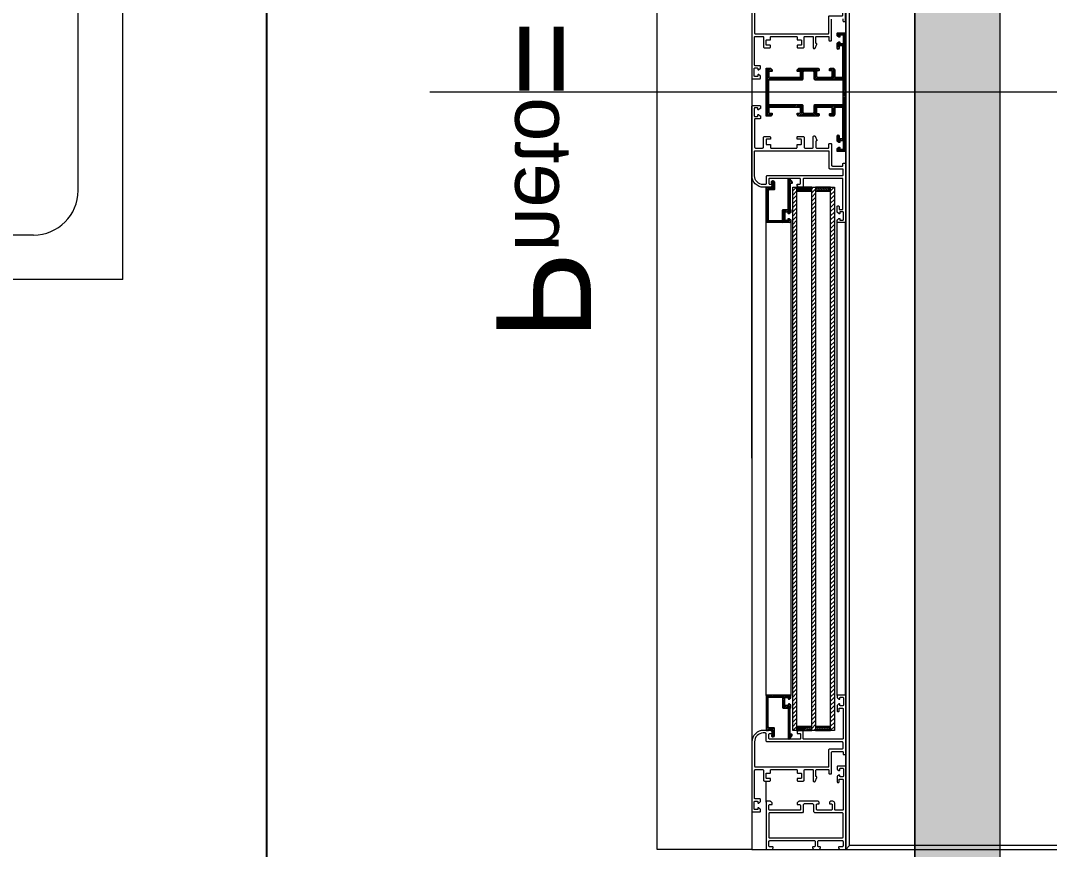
# Model space of a CAD drawing. Header units: centimetres. Extents: x 111832 to 117233, y -55119 to -48329.
# Drawn here: x 115859.9 to 115968.6, y -53062.4 to -52974.8 of the extents above; entities that cross this region are included whole.
import ezdxf

# ---------------------------------------------------------------- set-up
doc = ezdxf.new("R2010")
doc.units = ezdxf.units.CM
doc.header["$LTSCALE"] = 50
doc.header["$MEASUREMENT"] = 0
doc.layers.get('0').update_dxf_attribs({"color": 8})
for name, color, linetype, lineweight in [('CONSOLE ISOL.', 214, 'Continuous', 15), ('ISOLATION', 252, 'Continuous', 0), ('mobilimi', 8, 'Continuous', 9), ('WINDOWS', 21, 'Continuous', 5)]:
    doc.layers.add(name, color=color, linetype=linetype, lineweight=lineweight)
doc.layers.add('COTE 50ème', color=1, linetype='Continuous')
doc.styles.add('GENERATED_STYLE_1', font='arial.ttf')
doc.styles.add('RS_TXT_50', font='arial.ttf', dxfattribs={"height": 12.5})
doc.dimstyles.new('RS_50CM_LINEAIRE', dxfattribs={"dimscale": 5, "dimtxt": 12.5, "dimasz": 1.5, "dimexe": 1, "dimexo": 2.5, "dimgap": 1, "dimtad": 1, "dimdec": 1, "dimrnd": 0.5, "dimdsep": 46, "dimtxsty": 'RS_TXT_50', "dimblk1": 'ARCHTICK', "dimblk2": 'ARCHTICK', "dimsah": 1, "dimcen": 2.5, "dimdle": 1, "dimclrt": 4, "dimadec": 0, "dimazin": 2, "dimtfac": 1, "dimtdec": 1, "dimtix": 1, "dimtmove": 2, "dimatfit": 3, "dimfxl": 1, "dimtolj": 1, "dimtzin": 0, "dimarcsym": 0})
pattern_1 = [(135, (-46708.70849, -43842.58123), (-0.08838834765, -0.08838834765), [])]

# ---------------------------------------------------------------- blocks, each defined once
blk = doc.blocks.new('DRITARE POS 3')
at = {"layer": 'WINDOWS'}
h = blk.add_hatch(dxfattribs=at)
h.set_pattern_fill('ANSI31', color=256, angle=450)
h.set_pattern_definition(pattern_1)
h.paths.add_polyline_path([(-9.61, -75.28, -0.414214), (-9.56, -75.22), (-9.26, -75.22, -0.414214), (-9.2, -75.28), (-9.2, -75.49, 1), (-9, -75.49), (-9, -74.96, 0.250765), (-9.02, -74.91), (-9.19, -74.8, 0.599022), (-9.28, -74.85), (-9.28, -74.92, -0.414214), (-9.33, -74.98), (-9.59, -74.98, -0.414214), (-9.65, -74.92), (-9.65, -74.14, -0.414214), (-9.59, -74.08), (-9.33, -74.08, -0.414214), (-9.28, -74.14), (-9.28, -74.25, 0.599022), (-9.19, -74.3), (-9.02, -74.18, 0.250765), (-9, -74.14), (-9, -73.9, 0.414214), (-9.05, -73.84), (-9.84, -73.84, 0.414214), (-9.89, -73.9), (-9.89, -80.11), (-9.89, -86.33, 0.414214), (-9.84, -86.38), (-9.05, -86.38, 0.414214), (-9, -86.33), (-9, -86.08, 0.250765), (-9.02, -86.04), (-9.19, -85.93, 0.599022), (-9.28, -85.97), (-9.28, -86.08, -0.414214), (-9.33, -86.14), (-9.59, -86.14, -0.414214), (-9.65, -86.08), (-9.65, -85.3, -0.414214), (-9.59, -85.24), (-9.33, -85.24, -0.414214), (-9.28, -85.3), (-9.28, -85.38, 0.599022), (-9.19, -85.42), (-9.02, -85.31, 0.250765), (-9, -85.26), (-9, -84.73, 1), (-9.2, -84.73), (-9.2, -84.95, -0.414214), (-9.26, -85), (-9.56, -85, -0.414214), (-9.61, -84.95), (-9.61, -81.77, -0.414214), (-9.56, -81.72), (-8.83, -81.72, -0.414214), (-8.74, -81.81), (-8.74, -82.46, 0.414214), (-8.55, -82.65), (-8.29, -82.65, 0.198912), (-8.25, -82.63), (-8.19, -82.57, 0.198912), (-8.18, -82.53), (-8.18, -82.43, 0.414214), (-8.23, -82.37), (-8.4, -82.37, -0.414214), (-8.46, -82.31), (-8.46, -81.81, -0.414214), (-8.36, -81.72), (-6.91, -81.72, -0.414214), (-6.81, -81.81), (-6.81, -82.31, -0.414214), (-6.87, -82.37), (-7.04, -82.37, 0.414214), (-7.09, -82.43), (-7.09, -82.53, 0.198912), (-7.08, -82.57), (-7.02, -82.63, 0.198912), (-6.98, -82.65), (-4.97, -82.65, 0.198912), (-4.93, -82.63), (-4.78, -82.48, 0.198912), (-4.76, -82.44), (-4.76, -82.37, 0.414214), (-4.82, -82.31), (-5, -82.31, -0.340481), (-5.13, -82.22), (-5.13, -81.81, -0.414214), (-5.04, -81.72), (-1.87, -81.72, -0.414214), (-1.77, -81.81), (-1.77, -82.22, -0.414214), (-1.87, -82.31), (-2.09, -82.31, 0.414214), (-2.15, -82.37), (-2.15, -82.44, 0.198912), (-2.13, -82.48), (-1.98, -82.63, 0.198912), (-1.94, -82.65), (-1.55, -82.65, 0.414214), (-1.49, -82.59), (-1.49, -80.11), (-1.49, -77.63, 0.414214), (-1.55, -77.57), (-1.94, -77.57, 0.198912), (-1.98, -77.59), (-2.13, -77.74, 0.198912), (-2.15, -77.78), (-2.15, -77.85, 0.414214), (-2.09, -77.91), (-1.87, -77.91, -0.414214), (-1.77, -78), (-1.77, -78.41, -0.414214), (-1.87, -78.51), (-5.04, -78.51, -0.414214), (-5.13, -78.41), (-5.13, -78, -0.340481), (-5, -77.91), (-4.82, -77.91, 0.414214), (-4.76, -77.85), (-4.76, -77.78, 0.198912), (-4.78, -77.74), (-4.93, -77.59, 0.198912), (-4.97, -77.57), (-6.98, -77.57, 0.198912), (-7.02, -77.59), (-7.08, -77.65, 0.198912), (-7.09, -77.69), (-7.09, -77.8, 0.414214), (-7.04, -77.85), (-6.87, -77.85, -0.414214), (-6.81, -77.91), (-6.81, -78.41, -0.414214), (-6.91, -78.51), (-8.36, -78.51, -0.414214), (-8.46, -78.41), (-8.46, -77.91, -0.414214), (-8.4, -77.85), (-8.23, -77.85, 0.414214), (-8.18, -77.8), (-8.18, -77.69, 0.198912), (-8.19, -77.65), (-8.25, -77.59, 0.198912), (-8.29, -77.57), (-8.55, -77.57, 0.414214), (-8.74, -77.76), (-8.74, -78.41, -0.414214), (-8.83, -78.51), (-9.56, -78.51, -0.414214), (-9.61, -78.45)])
h.paths.add_polyline_path([(-9.56, -78.79), (-6.63, -78.79), (-6.53, -78.69), (-6.53, -77.95), (-6.44, -77.85), (-5.51, -77.85), (-5.41, -77.95), (-5.41, -78.69), (-5.32, -78.79), (-1.83, -78.79), (-1.77, -78.84), (-1.77, -80.11), (-1.77, -81.38), (-1.83, -81.44), (-5.32, -81.44), (-5.41, -81.53), (-5.41, -82.28), (-5.51, -82.37), (-6.44, -82.37), (-6.53, -82.28), (-6.53, -81.53), (-6.63, -81.44), (-9.56, -81.44), (-9.61, -81.38), (-9.61, -80.11), (-9.61, -78.84)], flags=16)
h = blk.add_hatch(dxfattribs=at)
h.set_pattern_fill('ANSI31', color=140, scale=2.5, angle=450)
h.set_pattern_definition([(135, (-46708.9128, -43842.58123), (-0.2209708691, -0.2209708691), [])])
h.paths.add_polyline_path([(-8.71, -90.15), (-8.71, -147.54), (-8.31, -147.54), (-8.31, -90.15)])
h.paths.add_polyline_path([(-6.71, -90.15), (-6.71, -147.54), (-6.31, -147.54), (-6.31, -90.15)])
h.paths.add_polyline_path([(-4.71, -90.15), (-4.71, -147.53), (-4.31, -147.53), (-4.31, -90.15)])
at = {"layer": 'WINDOWS', "transparency": 33554559}
h = blk.add_hatch(dxfattribs=at)
h.set_pattern_fill('ANSI31', color=140, angle=450)
h.set_pattern_definition([(135, (-46708.90849, -43859.58123), (-0.08838834765, -0.08838834765), [])])
h.paths.add_polyline_path([(-6.71, -147.54), (-8.31, -147.54), (-8.31, -147.14), (-6.71, -147.14)])
h.paths.add_polyline_path([(-4.71, -147.54), (-6.31, -147.54), (-6.31, -147.14), (-4.71, -147.14)])
h.paths.add_polyline_path([(-6.71, -90.55), (-8.31, -90.55), (-8.31, -90.15), (-6.71, -90.15)])
h.paths.add_polyline_path([(-4.71, -90.55), (-6.31, -90.55), (-6.31, -90.15), (-4.71, -90.15)])
h = blk.add_hatch(dxfattribs=at)
h.set_pattern_fill('ANSI31', color=256, angle=450)
h.set_pattern_definition(pattern_1)
h.paths.add_polyline_path([(-1.49, -90.21), (-1.49, -90.16), (-1.74, -90.16), (-1.74, -90.21), (-2.09, -90.21, -0.414214), (-2.15, -90.16), (-2.15, -89.79, -0.247394), (-2.12, -89.74, 1.657435), (-2.37, -89.61), (-2.37, -90.35, 0.414214), (-2.28, -90.44), (-1.81, -90.44, -0.414214), (-1.72, -90.53), (-1.72, -93.57, -0.414214), (-1.81, -93.67), (-3.16, -93.67, -0.414214), (-3.22, -93.61), (-3.22, -92.6, 0.414214), (-3.31, -92.51), (-3.76, -92.51, -0.414214), (-3.81, -92.45), (-3.81, -89.32, 0.737396), (-3.98, -89.27), (-4.23, -89.62, 0.603122), (-4.15, -89.77), (-4.07, -89.77, -0.414214), (-4.02, -89.82), (-4.02, -92.51), (-4.06, -92.51, 0.414214), (-4.11, -92.57), (-4.11, -92.77, 0.250765), (-4.09, -92.82), (-3.92, -92.95, 0.599022), (-3.83, -92.9), (-3.83, -92.83, -0.414214), (-3.78, -92.77), (-3.51, -92.77, -0.414214), (-3.46, -92.83), (-3.46, -93.57, -0.414214), (-3.51, -93.63), (-3.78, -93.63, -0.414214), (-3.83, -93.57), (-3.83, -93.5, 0.599022), (-3.92, -93.45), (-4.09, -93.58, 0.250765), (-4.11, -93.63), (-4.11, -93.84, 0.414214), (-4.06, -93.89), (-1.55, -93.89, 0.414214), (-1.49, -93.84)])
h = blk.add_hatch(dxfattribs=at)
h.set_pattern_fill('ANSI31', color=256, angle=450)
h.set_pattern_definition([(135, (-46708.71279, -43842.58135), (-0.08838834765, -0.08838834765), [])])
h.paths.add_polyline_path([(-1.72, -147.16, -0.414214), (-1.81, -147.25), (-2.28, -147.25, 0.414214), (-2.37, -147.34), (-2.37, -148.08, 1.835735), (-2.15, -147.94), (-2.15, -147.47), (-1.74, -147.47), (-1.5, -147.53), (-1.5, -143.85, 0.414214), (-1.55, -143.8), (-4.06, -143.8, 0.414214), (-4.12, -143.85), (-4.12, -144.06, 0.250765), (-4.09, -144.1), (-3.92, -144.24, 0.599022), (-3.84, -144.19), (-3.84, -144.06), (-3.46, -144.06), (-3.46, -144.92), (-3.84, -144.92), (-3.84, -144.79, 0.649779), (-3.93, -144.74), (-4.1, -144.88, 0.212283), (-4.12, -144.92), (-4.12, -145.12, 0.414214), (-4.06, -145.18), (-4.02, -145.18), (-4.02, -147.92), (-4.15, -147.92, 0.603122), (-4.23, -148.07), (-3.99, -148.42, 0.737396), (-3.82, -148.37), (-3.82, -145.18), (-3.31, -145.18, 0.414214), (-3.22, -145.08), (-3.22, -144.02), (-1.81, -144.02, -0.414214), (-1.72, -144.11)])
at = {"layer": 'WINDOWS', "color": 165}
blk.add_line((-61.99, -80.11), (34.01, -80.11), dxfattribs=at)
at = {"layer": 'WINDOWS'}
for p, q in [((-0.01, -148.63), (0, -88.98)), ((-9.89, -143.83), (-9.89, -93.83)), ((-9, -143.85), (-9, -93.83)), ((-4.11, -93.84), (-4.12, -143.85)), ((-1.5, -143.85), (-1.49, -93.84)), ((-9.9, -151.38), (-9.9, -150)), ((-1.5, -155.12), (-1.5, -152.86))]:
    blk.add_line(p, q, dxfattribs=at)
at = {"layer": 'WINDOWS', "color": 165}
for points in [[(-9.9, 0), (-9.9, -160.11), (-33.9, -160.11), (-33.9, 0)], [(-10.3, -159.71), (-10.3, -0.4), (-9.9, 0), (-9.9, -160.11)], [(0, 0), (0, -160.11), (10, -160.11), (10, 0)], [(-9.9, -160.11), (-33.9, -160.11), (-33.9, -159.71), (-10.3, -159.71)]]:
    blk.add_lwpolyline(points, close=True, dxfattribs=at)
at = {"layer": 'WINDOWS'}
for points in [[(-9.9, -160.11), (-9.9, 0), (0, 0), (0, -160.11)], [(-1.77, -80.11), (-1.77, -78.84), (-1.83, -78.79), (-5.32, -78.79), (-5.41, -78.69), (-5.41, -77.95), (-5.51, -77.85), (-6.44, -77.85), (-6.53, -77.95), (-6.53, -78.69), (-6.63, -78.79), (-9.56, -78.79), (-9.61, -78.84), (-9.61, -80.11), (-9.61, -81.38), (-9.56, -81.44), (-6.63, -81.44), (-6.53, -81.53), (-6.53, -82.28), (-6.44, -82.37), (-5.51, -82.37), (-5.41, -82.28), (-5.41, -81.53), (-5.32, -81.44), (-1.83, -81.44), (-1.77, -81.38)], [(-1.78, -158.84), (-1.83, -158.9), (-9.56, -158.9), (-9.62, -158.84), (-9.62, -156.3), (-9.56, -156.25), (-6.63, -156.25), (-6.54, -156.15), (-6.54, -155.41), (-6.44, -155.31), (-5.51, -155.31), (-5.42, -155.41), (-5.42, -156.15), (-5.32, -156.25), (-1.83, -156.25), (-1.78, -156.3)]]:
    blk.add_lwpolyline(points, close=True, dxfattribs=at)
for points in [[(-9.61, -72.36), (-9.61, -72.57, -0.414214), (-9.67, -72.63), (-9.84, -72.63, -0.414214), (-9.89, -72.57), (-9.89, -66.39, -0.414214)], [(0, -71.28), (0, -78.64, -0.414214), (-0.06, -78.69), (-0.84, -78.69, -0.414214), (-0.9, -78.64), (-0.9, -78.43, -0.250765), (-0.87, -78.38), (-0.7, -78.25, -0.599022), (-0.62, -78.3), (-0.62, -78.39, 0.414214), (-0.56, -78.45), (-0.3, -78.45, 0.414214), (-0.24, -78.39), (-0.24, -77.61, 0.414214), (-0.3, -77.55), (-0.56, -77.55, 0.414214), (-0.62, -77.61), (-0.62, -77.7, -0.599022), (-0.7, -77.75), (-0.87, -77.62, -0.250765), (-0.9, -77.57), (-0.9, -77.37, -0.414214), (-0.84, -77.31), (-0.34, -77.31, 0.414214), (-0.28, -77.26), (-0.28, -74.31, 0.414214), (-0.37, -74.21), (-1.12, -74.21, 0.414214), (-1.21, -74.31), (-1.21, -75.33, -0.414214), (-1.31, -75.43), (-1.87, -75.43, -0.414214), (-1.96, -75.33), (-1.96, -75.2, -0.414214), (-1.9, -75.15), (-1.55, -75.15, 0.414214), (-1.49, -75.09), (-1.49, -74.64, 0.414214), (-1.55, -74.59), (-1.9, -74.59, -0.414214), (-1.96, -74.53), (-1.96, -74.27, 0.414214), (-2.02, -74.21), (-4.7, -74.21, 0.414214), (-4.76, -74.27), (-4.76, -74.53, -0.414214), (-4.82, -74.59), (-5.17, -74.59, 0.414214), (-5.23, -74.64), (-5.23, -75.09, 0.414214), (-5.17, -75.15), (-4.82, -75.15, -0.414214), (-4.76, -75.2), (-4.76, -75.33, -0.414214), (-4.85, -75.43), (-5.41, -75.43, -0.414214), (-5.51, -75.33), (-5.51, -74.31, 0.414214), (-5.6, -74.21), (-6.38, -74.21, 0.414214), (-6.48, -74.31), (-6.48, -75.43, -0.809546), (-6.66, -75.46), (-6.85, -75.04, -0.543142), (-6.79, -74.96, 0.414214), (-6.74, -74.9), (-6.74, -74.31, 0.414214), (-6.83, -74.21), (-8.06, -74.21, 0.414214), (-8.12, -74.27), (-8.12, -74.62, -0.414214), (-8.18, -74.68), (-8.34, -74.68, -0.414214), (-8.4, -74.62), (-8.4, -72.4, 0.414214)]]:
    blk.add_lwpolyline(points, format="xyb", dxfattribs=at)
for points in [[(-1.49, -70.44, -0.414214), (-1.4, -70.35), (-1.18, -70.35), (-1.18, -70.35, -0.414214), (-0.28, -71.28), (-0.28, -73.88, -0.414214), (-0.34, -73.93), (-8.06, -73.93, -0.414214), (-8.12, -73.88), (-8.12, -72.12, 0.414214), (-8.21, -72.03), (-9.52, -72.03, -0.414214), (-9.61, -71.94), (-9.61, -71.38, -0.414214), (-9.52, -71.28), (-1.59, -71.28, 0.414214), (-1.49, -71.19)], [(-1.49, -80.11), (-1.49, -77.63, 0.414214), (-1.55, -77.57), (-1.94, -77.57, 0.198912), (-1.98, -77.59), (-2.13, -77.74, 0.198912), (-2.15, -77.78), (-2.15, -77.85, 0.414214), (-2.09, -77.91), (-1.87, -77.91, -0.414214), (-1.77, -78), (-1.77, -78.41, -0.414214), (-1.87, -78.51), (-5.04, -78.51, -0.414214), (-5.13, -78.41), (-5.13, -78, -0.340481), (-5, -77.91), (-4.82, -77.91, 0.414214), (-4.76, -77.85), (-4.76, -77.78, 0.198912), (-4.78, -77.74), (-4.93, -77.59, 0.198912), (-4.97, -77.57), (-6.98, -77.57, 0.198912), (-7.02, -77.59), (-7.08, -77.65, 0.198912), (-7.09, -77.69), (-7.09, -77.8, 0.414214), (-7.04, -77.85), (-6.87, -77.85, -0.414214), (-6.81, -77.91), (-6.81, -78.41, -0.414214), (-6.91, -78.51), (-8.36, -78.51, -0.414214), (-8.46, -78.41), (-8.46, -77.91, -0.414214), (-8.4, -77.85), (-8.23, -77.85, 0.414214), (-8.18, -77.8), (-8.18, -77.69, 0.198912), (-8.19, -77.65), (-8.25, -77.59, 0.198912), (-8.29, -77.57), (-8.55, -77.57, 0.414214), (-8.74, -77.76), (-8.74, -78.41, -0.414214), (-8.83, -78.51), (-9.56, -78.51, -0.414214), (-9.61, -78.45), (-9.61, -75.28, -0.414214), (-9.56, -75.22), (-9.26, -75.22, -0.414214), (-9.2, -75.28), (-9.2, -75.49, 1), (-9, -75.49), (-9, -74.96, 0.250765), (-9.02, -74.91), (-9.19, -74.8, 0.599022), (-9.28, -74.85), (-9.28, -74.92, -0.414214), (-9.33, -74.98), (-9.59, -74.98, -0.414214), (-9.65, -74.92), (-9.65, -74.14, -0.414214), (-9.59, -74.08), (-9.33, -74.08, -0.414214), (-9.28, -74.14), (-9.28, -74.25, 0.599022), (-9.19, -74.3), (-9.02, -74.18, 0.250765), (-9, -74.14), (-9, -73.9, 0.414214), (-9.05, -73.84), (-9.84, -73.84, 0.414214), (-9.89, -73.9), (-9.89, -80.11), (-9.89, -86.33, 0.414214), (-9.84, -86.38), (-9.05, -86.38, 0.414214), (-9, -86.33), (-9, -86.08, 0.250765), (-9.02, -86.04), (-9.19, -85.93, 0.599022), (-9.28, -85.97), (-9.28, -86.08, -0.414214), (-9.33, -86.14), (-9.59, -86.14, -0.414214), (-9.65, -86.08), (-9.65, -85.3, -0.414214), (-9.59, -85.24), (-9.33, -85.24, -0.414214), (-9.28, -85.3), (-9.28, -85.38, 0.599022), (-9.19, -85.42), (-9.02, -85.31, 0.250765), (-9, -85.26), (-9, -84.73, 1), (-9.2, -84.73), (-9.2, -84.95, -0.414214), (-9.26, -85), (-9.56, -85, -0.414214), (-9.61, -84.95), (-9.61, -81.77, -0.414214), (-9.56, -81.72), (-8.83, -81.72, -0.414214), (-8.74, -81.81), (-8.74, -82.46, 0.414214), (-8.55, -82.65), (-8.29, -82.65, 0.198912), (-8.25, -82.63), (-8.19, -82.57, 0.198912), (-8.18, -82.53), (-8.18, -82.43, 0.414214), (-8.23, -82.37), (-8.4, -82.37, -0.414214), (-8.46, -82.31), (-8.46, -81.81, -0.414214), (-8.36, -81.72), (-6.91, -81.72, -0.414214), (-6.81, -81.81), (-6.81, -82.31, -0.414214), (-6.87, -82.37), (-7.04, -82.37, 0.414214), (-7.09, -82.43), (-7.09, -82.53, 0.198912), (-7.08, -82.57), (-7.02, -82.63, 0.198912), (-6.98, -82.65), (-4.97, -82.65, 0.198912), (-4.93, -82.63), (-4.78, -82.48, 0.198912), (-4.76, -82.44), (-4.76, -82.37, 0.414214), (-4.82, -82.31), (-5, -82.31, -0.340481), (-5.13, -82.22), (-5.13, -81.81, -0.414214), (-5.04, -81.72), (-1.87, -81.72, -0.414214), (-1.77, -81.81), (-1.77, -82.22, -0.414214), (-1.87, -82.31), (-2.09, -82.31, 0.414214), (-2.15, -82.37), (-2.15, -82.44, 0.198912), (-2.13, -82.48), (-1.98, -82.63, 0.198912), (-1.94, -82.65), (-1.55, -82.65, 0.414214), (-1.49, -82.59)], [(0, -81.59, 0.414214), (-0.06, -81.53), (-0.84, -81.53, 0.414214), (-0.9, -81.59), (-0.9, -81.79, 0.250765), (-0.87, -81.84), (-0.7, -81.97, 0.599022), (-0.62, -81.92), (-0.62, -81.83, -0.414214), (-0.56, -81.77), (-0.3, -81.77, -0.414214), (-0.24, -81.83), (-0.24, -82.61, -0.414214), (-0.3, -82.67), (-0.56, -82.67, -0.414214), (-0.62, -82.61), (-0.62, -82.52, 0.599022), (-0.7, -82.47), (-0.87, -82.6, 0.250765), (-0.9, -82.65), (-0.9, -82.86, 0.414214), (-0.84, -82.91), (-0.34, -82.91, -0.414214), (-0.28, -82.97), (-0.28, -85.92, -0.414214), (-0.37, -86.01), (-1.12, -86.01, -0.414214), (-1.21, -85.92), (-1.21, -84.89, 0.414214), (-1.31, -84.8), (-1.87, -84.8, 0.414214), (-1.96, -84.89), (-1.96, -85.02, 0.414214), (-1.9, -85.08), (-1.55, -85.08, -0.414214), (-1.49, -85.13), (-1.49, -85.58, -0.414214), (-1.55, -85.64), (-1.9, -85.64, 0.414214), (-1.96, -85.69), (-1.96, -85.95, -0.414214), (-2.02, -86.01), (-4.7, -86.01, -0.414214), (-4.76, -85.95), (-4.76, -85.69, 0.414214), (-4.82, -85.64), (-5.17, -85.64, -0.414214), (-5.23, -85.58), (-5.23, -85.13, -0.414214), (-5.17, -85.08), (-4.82, -85.08, 0.414214), (-4.76, -85.02), (-4.76, -84.89, 0.414214), (-4.85, -84.8), (-5.41, -84.8, 0.414214), (-5.51, -84.89), (-5.51, -85.92, -0.414214), (-5.6, -86.01), (-6.38, -86.01, -0.414214), (-6.48, -85.92), (-6.48, -84.8, 0.809546), (-6.66, -84.76), (-6.85, -85.18, 0.543142), (-6.79, -85.26, -0.414214), (-6.74, -85.32), (-6.74, -85.92, -0.414214), (-6.83, -86.01), (-8.06, -86.01, -0.414214), (-8.12, -85.95), (-8.12, -85.6, 0.414214), (-8.18, -85.54), (-8.34, -85.54, 0.414214), (-8.4, -85.6), (-8.4, -87.82, -0.414214), (-8.49, -87.91), (-9.56, -87.91, -0.414214), (-9.61, -87.86), (-9.61, -87.65, 0.414214), (-9.67, -87.6), (-9.84, -87.6, 0.414214), (-9.89, -87.65), (-9.89, -93.83, 0.414214), (-9.84, -93.89), (-9.05, -93.89, 0.414214), (-9, -93.83), (-9, -93.63, 0.250765), (-9.02, -93.58), (-9.19, -93.45, 0.599022), (-9.28, -93.5), (-9.28, -93.59, -0.414214), (-9.33, -93.64), (-9.59, -93.64, -0.414214), (-9.65, -93.59), (-9.65, -92.8, -0.414214), (-9.59, -92.75), (-9.33, -92.75, -0.414214), (-9.28, -92.8), (-9.28, -92.9, 0.599022), (-9.19, -92.94), (-9.02, -92.81, 0.250765), (-9, -92.77), (-9, -92.19, 0.414214), (-9.05, -92.13), (-9.15, -92.13, 0.414214), (-9.2, -92.19), (-9.2, -92.45, -0.414214), (-9.26, -92.51), (-9.56, -92.51, -0.414214), (-9.61, -92.45), (-9.61, -89.28, -0.414214), (-9.56, -89.22), (-5.47, -89.22, -0.414214), (-5.41, -89.28), (-5.41, -90.1, 0.414214), (-5.36, -90.15), (-4.97, -90.15, 0.198912), (-4.93, -90.14), (-4.78, -89.98, 0.198912), (-4.76, -89.94), (-4.76, -89.87, 0.414214), (-4.82, -89.82), (-5.04, -89.82, -0.414214), (-5.13, -89.72), (-5.13, -89.31, -0.414214), (-5.04, -89.22), (-1.87, -89.22, -0.414214), (-1.77, -89.31), (-1.77, -89.72, -0.414214), (-1.87, -89.82), (-2.09, -89.82, 0.414214), (-2.15, -89.87), (-2.15, -89.94, 0.198912), (-2.13, -89.98), (-1.98, -90.14, 0.198912), (-1.94, -90.15), (-1.21, -90.15, 0.414214), (0, -88.94)], [(-1.49, -89.78, 0.414214), (-1.4, -89.87), (-1.18, -89.87), (-1.18, -89.87, 0.414214), (-0.28, -88.94), (-0.28, -86.35, 0.414214), (-0.34, -86.29), (-8.06, -86.29, 0.414214), (-8.12, -86.35), (-8.12, -88.1, -0.414214), (-8.21, -88.19), (-9.52, -88.19, 0.414214), (-9.61, -88.29), (-9.61, -88.85, 0.414214), (-9.52, -88.94), (-1.59, -88.94, -0.414214), (-1.49, -89.03)], [(-1.74, -90.21), (-2.09, -90.21, -0.414214), (-2.15, -90.16), (-2.15, -89.79, -0.247394), (-2.12, -89.74, 1.657435), (-2.37, -89.61), (-2.37, -90.35, 0.414214), (-2.28, -90.44), (-1.81, -90.44, -0.414214), (-1.72, -90.53), (-1.72, -93.57, -0.414214), (-1.81, -93.67), (-3.16, -93.67, -0.414214), (-3.22, -93.61), (-3.22, -92.6, 0.414214), (-3.31, -92.51), (-3.76, -92.51, -0.414214), (-3.81, -92.45), (-3.81, -89.32, 0.737396), (-3.98, -89.27), (-4.23, -89.62, 0.603122), (-4.15, -89.77), (-4.07, -89.77, -0.414214), (-4.02, -89.82), (-4.02, -92.51), (-4.06, -92.51, 0.414214), (-4.11, -92.57), (-4.11, -92.77, 0.250765), (-4.09, -92.82), (-3.92, -92.95, 0.599022), (-3.83, -92.9), (-3.83, -92.83, -0.414214), (-3.78, -92.77), (-3.51, -92.77, -0.414214), (-3.46, -92.83), (-3.46, -93.57, -0.414214), (-3.51, -93.63), (-3.78, -93.63, -0.414214), (-3.83, -93.57), (-3.83, -93.5, 0.599022), (-3.92, -93.45), (-4.09, -93.58, 0.250765), (-4.11, -93.63), (-4.11, -93.84, 0.414214), (-4.06, -93.89), (-1.55, -93.89, 0.414214), (-1.49, -93.84), (-1.49, -90.21), (-1.49, -90.16), (-1.74, -90.16)], [(0, -156.1, -0.414214), (-0.06, -156.15), (-0.84, -156.15, -0.414214), (-0.9, -156.1), (-0.9, -155.89, -0.250765), (-0.88, -155.85), (-0.71, -155.72, -0.599022), (-0.62, -155.76), (-0.62, -155.86, 0.414214), (-0.56, -155.91), (-0.3, -155.91, 0.414214), (-0.25, -155.86), (-0.25, -155.07, 0.414214), (-0.3, -155.02), (-0.56, -155.02, 0.414214), (-0.62, -155.07), (-0.62, -155.16, -0.599022), (-0.71, -155.21), (-0.88, -155.08, -0.250765), (-0.9, -155.03), (-0.9, -154.83, -0.414214), (-0.84, -154.77), (-0.34, -154.77, 0.414214), (-0.28, -154.72), (-0.28, -151.77, 0.414214), (-0.38, -151.67), (-1.12, -151.67, 0.414214), (-1.22, -151.77), (-1.22, -152.79, -0.414214), (-1.31, -152.89), (-1.87, -152.89, -0.414214), (-1.96, -152.79), (-1.96, -152.66, -0.414214), (-1.91, -152.61), (-1.55, -152.61, 0.414214), (-1.5, -152.55), (-1.5, -152.1, 0.414214), (-1.55, -152.05), (-1.91, -152.05, -0.414214), (-1.96, -151.99), (-1.96, -151.73, 0.414214), (-2.02, -151.67), (-4.71, -151.67, 0.414214), (-4.76, -151.73), (-4.76, -151.99, -0.414214), (-4.82, -152.05), (-5.17, -152.05, 0.414214), (-5.23, -152.1), (-5.23, -152.55, 0.414214), (-5.17, -152.61), (-4.82, -152.61, -0.414214), (-4.76, -152.66), (-4.76, -152.79, -0.414214), (-4.86, -152.89), (-5.42, -152.89, -0.414214), (-5.51, -152.79), (-5.51, -151.77, 0.414214), (-5.6, -151.67), (-6.39, -151.67, 0.414214), (-6.48, -151.77), (-6.48, -152.89, -0.809546), (-6.66, -152.93), (-6.85, -152.5, -0.543142), (-6.8, -152.42, 0.414214), (-6.74, -152.36), (-6.74, -151.77, 0.414214), (-6.84, -151.67), (-8.07, -151.67, 0.414214), (-8.12, -151.73), (-8.12, -152.08, -0.414214), (-8.18, -152.14), (-8.35, -152.14, -0.414214), (-8.4, -152.08), (-8.4, -149.86, 0.414214), (-8.5, -149.77), (-9.56, -149.77, 0.414214), (-9.62, -149.83), (-9.62, -150.03, -0.414214), (-9.67, -150.09), (-9.84, -150.09, -0.414214), (-9.9, -150.03), (-9.9, -143.85, -0.414214), (-9.84, -143.8), (-9.06, -143.8, -0.414214), (-9, -143.85), (-9, -144.06, -0.250765), (-9.03, -144.1), (-9.19, -144.24, -0.599022), (-9.28, -144.19), (-9.28, -144.1, 0.414214), (-9.34, -144.04), (-9.6, -144.04, 0.414214), (-9.65, -144.1), (-9.65, -144.88, 0.414214), (-9.6, -144.94), (-9.34, -144.94, 0.414214), (-9.28, -144.88), (-9.28, -144.79, -0.599022), (-9.19, -144.74), (-9.03, -144.87, -0.250765), (-9, -144.92), (-9, -145.5, -0.414214), (-9.06, -145.55), (-9.15, -145.55, -0.414214), (-9.21, -145.5), (-9.21, -145.23, 0.414214), (-9.26, -145.18), (-9.56, -145.18, 0.414214), (-9.62, -145.23), (-9.62, -148.41, 0.414214), (-9.56, -148.46), (-5.47, -148.46, 0.414214), (-5.42, -148.41), (-5.42, -147.59, -0.414214), (-5.36, -147.53), (-4.97, -147.53, -0.198912), (-4.93, -147.55), (-4.78, -147.7, -0.198912), (-4.76, -147.74), (-4.76, -147.81, -0.414214), (-4.82, -147.87), (-5.04, -147.87, 0.414214), (-5.14, -147.96), (-5.14, -148.37, 0.414214), (-5.04, -148.46), (-1.87, -148.46, 0.414214), (-1.78, -148.37), (-1.78, -147.96, 0.414214), (-1.87, -147.87), (-2.09, -147.87, -0.414214), (-2.15, -147.81), (-2.15, -147.74, -0.198912), (-2.13, -147.7), (-1.98, -147.55, -0.198912), (-1.94, -147.53), (-1.22, -147.53, -0.414214), (0, -148.74)], [(-1.74, -147.47), (-2.09, -147.47, 0.414214), (-2.15, -147.53), (-2.15, -147.9, 0.247394), (-2.13, -147.95, -1.657435), (-2.37, -148.08), (-2.37, -147.34, -0.414214), (-2.28, -147.25), (-1.81, -147.25, 0.414214), (-1.72, -147.16), (-1.72, -144.11, 0.414214), (-1.81, -144.02), (-3.16, -144.02, 0.414214), (-3.22, -144.08), (-3.22, -145.08, -0.414214), (-3.31, -145.18), (-3.76, -145.18, 0.414214), (-3.82, -145.23), (-3.82, -148.37, -0.737396), (-3.99, -148.42), (-4.23, -148.07, -0.603122), (-4.15, -147.92), (-4.08, -147.92, 0.414214), (-4.02, -147.87), (-4.02, -145.18), (-4.06, -145.18, -0.414214), (-4.12, -145.12), (-4.12, -144.92, -0.250765), (-4.09, -144.87), (-3.92, -144.74, -0.599022), (-3.84, -144.79), (-3.84, -144.86, 0.414214), (-3.78, -144.92), (-3.52, -144.92, 0.414214), (-3.46, -144.86), (-3.46, -144.11, 0.414214), (-3.52, -144.06), (-3.78, -144.06, 0.414214), (-3.84, -144.11), (-3.84, -144.19, -0.599022), (-3.92, -144.24), (-4.09, -144.1, -0.250765), (-4.12, -144.06), (-4.12, -143.85, -0.414214), (-4.06, -143.8), (-1.55, -143.8, -0.414214), (-1.5, -143.85), (-1.5, -147.47), (-1.5, -147.53), (-1.74, -147.53)], [(-1.5, -147.9, -0.414214), (-1.4, -147.81), (-1.18, -147.81), (-1.18, -147.81, -0.414214), (-0.28, -148.74), (-0.28, -151.34, -0.414214), (-0.34, -151.39), (-8.07, -151.39, -0.414214), (-8.12, -151.34), (-8.12, -149.58, 0.414214), (-8.22, -149.49), (-9.52, -149.49, -0.414214), (-9.62, -149.4), (-9.62, -148.84, -0.414214), (-9.52, -148.74), (-1.59, -148.74, 0.414214), (-1.5, -148.65)], [(-7.08, -155.11), (-7.02, -155.05, -0.198912), (-6.98, -155.03), (-4.97, -155.03, -0.198912), (-4.93, -155.05), (-4.78, -155.2, -0.198912), (-4.76, -155.24), (-4.76, -155.31, -0.414214), (-4.82, -155.37), (-5.01, -155.37, 0.340481), (-5.14, -155.46), (-5.14, -155.87, 0.414214), (-5.04, -155.97), (-1.87, -155.97, 0.414214), (-1.78, -155.87), (-1.78, -155.46, 0.414214), (-1.87, -155.37), (-2.09, -155.37, -0.414214), (-2.15, -155.31), (-2.15, -155.24, -0.198912), (-2.13, -155.2), (-1.98, -155.05, -0.198912), (-1.94, -155.03), (-1.55, -155.03, -0.414214), (-1.5, -155.09), (-1.5, -160.06, -0.414214), (-1.55, -160.11), (-2.13, -160.11, -0.322823), (-2.19, -160.07), (-2.24, -159.91, -0.511918), (-2.19, -159.83), (-1.87, -159.83, 0.414214), (-1.78, -159.74), (-1.78, -159.27, 0.414214), (-1.87, -159.18), (-6.57, -159.18, 0.414214), (-6.67, -159.27), (-6.67, -159.74, 0.414214), (-6.57, -159.83), (-6.44, -159.83, -0.511918), (-6.39, -159.91), (-6.45, -160.07, -0.322823), (-6.5, -160.11), (-7.12, -160.11, -0.322823), (-7.17, -160.07), (-7.23, -159.91, -0.511918), (-7.17, -159.83), (-7.04, -159.83, 0.414214), (-6.95, -159.74), (-6.95, -159.27, 0.414214), (-7.04, -159.18), (-9.52, -159.18, 0.414214), (-9.62, -159.27), (-9.62, -159.74, 0.414214), (-9.52, -159.83), (-9.21, -159.83, -0.511918), (-9.15, -159.91), (-9.21, -160.07, -0.322823), (-9.26, -160.11), (-9.84, -160.11, -0.414214), (-9.9, -160.06), (-9.9, -151.36, -0.414214), (-9.84, -151.3), (-9.06, -151.3, -0.414214), (-9, -151.36), (-9, -151.6, -0.250765), (-9.03, -151.65), (-9.19, -151.76, -0.599022), (-9.28, -151.71), (-9.28, -151.6, 0.414214), (-9.34, -151.54), (-9.6, -151.54, 0.414214), (-9.65, -151.6), (-9.65, -152.38, 0.414214), (-9.6, -152.44), (-9.34, -152.44, 0.414214), (-9.28, -152.38), (-9.28, -152.31, -0.599022), (-9.19, -152.26), (-9.03, -152.37, -0.250765), (-9, -152.42), (-9, -152.95, -1), (-9.21, -152.95), (-9.21, -152.74, 0.414214), (-9.26, -152.68), (-9.56, -152.68, 0.414214), (-9.62, -152.74), (-9.62, -155.91, 0.414214), (-9.56, -155.97), (-8.83, -155.97, 0.414214), (-8.74, -155.87), (-8.74, -155.22, -0.414214), (-8.55, -155.03), (-8.3, -155.03, -0.198912), (-8.26, -155.05), (-8.2, -155.11, -0.198912), (-8.18, -155.15), (-8.18, -155.26, -0.414214), (-8.24, -155.31), (-8.4, -155.31, 0.414214), (-8.46, -155.37), (-8.46, -155.87, 0.414214), (-8.37, -155.97), (-6.91, -155.97, 0.414214), (-6.82, -155.87), (-6.82, -155.37, 0.414214), (-6.87, -155.31), (-7.04, -155.31, -0.414214), (-7.1, -155.26), (-7.1, -155.15, -0.198912)]]:
    blk.add_lwpolyline(points, format="xyb", close=True, dxfattribs=at)
at = {"layer": 'WINDOWS', "color": 140}
for points in [[(-8.71, -90.15), (-8.71, -147.54), (-8.31, -147.54), (-8.31, -90.15)], [(-6.71, -90.55), (-8.31, -90.55), (-8.31, -90.15), (-6.71, -90.15)], [(-6.71, -90.15), (-6.71, -147.54), (-6.31, -147.54), (-6.31, -90.15)], [(-4.71, -90.55), (-6.31, -90.55), (-6.31, -90.15), (-4.71, -90.15)], [(-4.71, -90.15), (-4.71, -147.53), (-4.31, -147.53), (-4.31, -90.15)], [(-6.71, -147.54), (-8.31, -147.54), (-8.31, -147.14), (-6.71, -147.14)], [(-4.71, -147.54), (-6.31, -147.54), (-6.31, -147.14), (-4.71, -147.14)]]:
    blk.add_lwpolyline(points, close=True, dxfattribs=at)
at = {"layer": 'WINDOWS', "color": 165, "insert": (27.15, -106.27), "char_height": 10, "attachment_point": 7, "rotation": 90, "style": 'GENERATED_STYLE_1'}
blk.add_mtext('\\A1;\\pt0;P{\\H0.6x;neto}= 0', dxfattribs=at)
blk = doc.blocks.new('_ArchTick')
at = {"color": 0, "linetype": 'ByBlock', "const_width": 0.15}
blk.add_lwpolyline([(-0.5, -0.5), (0.5, 0.5)], dxfattribs=at)
blk = doc.blocks.new('*D1254')
at = {"layer": 'COTE 50ème', "color": 0, "lineweight": -2, "ltscale": 0.5, "transparency": 16777216}
for p, q in [((115885.94, -53114.36), (115885.94, -52799.36)), ((115887.37, -52804.36), (115880.94, -52804.36)), ((115892.43, -53109.36), (115880.94, -53109.36))]:
    blk.add_line(p, q, dxfattribs=at)
at = {"layer": 'Defpoints', "color": 0, "ltscale": 0.5, "transparency": 16777216}
for p in [(115885.94, -52804.36), (115899.87, -52804.36), (115904.93, -53109.36)]:
    blk.add_point(p, dxfattribs=at)
at = {"layer": 'COTE 50ème', "color": 0, "lineweight": -2, "ltscale": 0.5, "transparency": 16777216, "xscale": 7.5, "yscale": 7.5, "zscale": 7.5}
for p, rotation in [((115885.94, -52804.36), 90), ((115885.94, -53109.36), 270)]:
    blk.add_blockref('_ArchTick', p, dxfattribs=dict(at, rotation=rotation))
at = {"layer": 'COTE 50ème', "color": 4, "ltscale": 0.5, "transparency": 16777216, "insert": (115874.55, -52956.86), "char_height": 12.5, "attachment_point": 5, "rotation": 90, "style": 'RS_TXT_50'}
blk.add_mtext('\\A1;305', dxfattribs=at)

msp = doc.modelspace()

# ---------------------------------------------------------------- hatches: boundary and pattern name
at = {"layer": 'ISOLATION', "transparency": 33554687}
h = msp.add_hatch(dxfattribs=at)
h.set_pattern_fill('INSUL', color=256, scale=10, angle=45)
h.set_pattern_definition([(45, (1225.213, 1325.2256), (-2.65165043, 2.65165043), []), (45, (1224.329, 1326.1095), (-2.65165043, 2.65165043), [1.25, -1.25]), (45, (1223.445, 1326.9934), (-2.65165043, 2.65165043), [1.25, -1.25])])
h.paths.add_polyline_path([(115062.37, -53272.36), (115224.37, -53272.36), (115224.37, -53147.36), (115519.37, -53147.36), (115519.37, -53134.36), (115954.37, -53134.36), (115954.37, -52082.36), (116034.37, -52082.36), (116034.37, -52122.36), (116059.37, -52122.36), (116059.37, -52057.36), (114824.37, -52057.36), (114824.37, -52048.36), (116068.37, -52048.36), (116068.37, -52131.36), (116025.37, -52131.36), (116025.37, -52091.36), (115963.37, -52091.36), (115963.37, -53143.36), (115528.37, -53143.36), (115528.37, -53156.36), (115233.37, -53156.36), (115233.37, -53281.36), (115062.37, -53281.36)])

# ---------------------------------------------------------------- linework, layer by layer
at = {"layer": 'CONSOLE ISOL.', "lineweight": 5, "ltscale": 0.5}
msp.add_lwpolyline([(115954.37, -53134.36), (115224.37, -53134.36), (115224.37, -53272.36), (114694.37, -53272.36), (114694.37, -53134.36), (113964.37, -53134.36), (113964.37, -52057.36), (115954.37, -52057.36)], close=True, dxfattribs=at)
at = {"layer": 'ISOLATION', "ltscale": 0.5}
msp.add_lwpolyline([(115062.37, -53272.36), (115224.37, -53272.36), (115224.37, -53147.36), (115519.37, -53147.36), (115519.37, -53134.36), (115954.37, -53134.36), (115954.37, -52082.36), (116034.37, -52082.36), (116034.37, -52122.36), (116059.37, -52122.36), (116059.37, -52057.36), (114824.37, -52057.36), (114824.37, -52048.36), (116068.37, -52048.36), (116068.37, -52131.36), (116025.37, -52131.36), (116025.37, -52091.36), (115963.37, -52091.36), (115963.37, -53143.36), (115528.37, -53143.36), (115528.37, -53156.36), (115233.37, -53156.36), (115233.37, -53281.36), (115062.37, -53281.36)], close=True, dxfattribs=at)
at = {"layer": 'mobilimi'}
for p, q in [((115870.73, -53002.16), (115870.73, -52804.36)), ((115866.02, -52992.74), (115866.02, -52835.16)), ((115861.31, -52997.45), (115720.61, -52997.45)), ((115870.73, -53002.16), (115711.19, -53002.16))]:
    msp.add_line(p, q, dxfattribs=at)
msp.add_arc((115861.31, -52992.74), 4.71, 270, 0, dxfattribs=at)

# ---------------------------------------------------------------- block references
at = {"lineweight": 5, "xscale": -1}
msp.add_blockref('DRITARE POS 3', (115937.18, -52902.25), dxfattribs=at)

# ---------------------------------------------------------------- dimensions: what is measured, and where the dimension line sits
at = {"layer": 'COTE 50ème', "ltscale": 0.5}
dim = msp.add_linear_dim(base=(115885.94, -52804.36), p1=(115904.93, -53109.36), p2=(115899.87, -52804.36), angle=90, dimstyle='RS_50CM_LINEAIRE', dxfattribs=at)
dim.commit()
dim.dimension.update_dxf_attribs({"geometry": '*D1254', "text_midpoint": (115874.55, -52956.86)})

doc.saveas('drawing.dxf')
